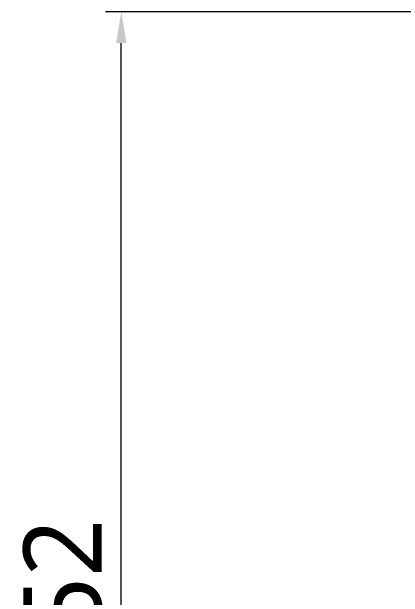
# Model space of a CAD drawing. Extents: x 0 to 1647, y 4681 to 5260.
# Drawn here: x 140.7 to 190.7, y 4999.9 to 5074.7 of the extents above; entities that cross this region are included whole.
import ezdxf

# ---------------------------------------------------------------- set-up
doc = ezdxf.new("R2010")
doc.units = 0
doc.header["$LTSCALE"] = 30
doc.header["$MEASUREMENT"] = 0
doc.header["$PDMODE"] = 3
doc.header["$PDSIZE"] = -10
doc.layers.get('0').update_dxf_attribs({"linetype": 'CONTINUOUS'})
doc.layers.get('DEFPOINTS').update_dxf_attribs({"linetype": 'CONTINUOUS'})
doc.styles.add('Daelim Dimension', font='NanumGothic.ttf')
doc.dimstyles.new('DEFAULT', dxfattribs={"dimscale": 2, "dimtxt": 2, "dimasz": 2, "dimexe": 0, "dimexo": 2, "dimgap": 1, "dimtad": 1, "dimdec": 1, "dimzin": 9, "dimdsep": 46, "dimtxsty": 'Daelim Dimension', "dimcen": 0.5, "dimclrd": 252, "dimclre": 252, "dimclrt": 3, "dimadec": 1, "dimazin": 0, "dimtfac": 1, "dimtdec": 1, "dimtix": 1, "dimtmove": 0, "dimatfit": 3, "dimfxl": 0, "dimtolj": 1, "dimtzin": 1, "dimlwd": 9, "dimlwe": 9, "dimarcsym": 0})

# ---------------------------------------------------------------- blocks, each defined once
blk = doc.blocks.new('*D1')
at = {"color": 5, "lineweight": 9, "ltscale": 0.5}
for p, q in [((215.709, 5074.737), (152.666, 5074.737)), ((154.666, 4926.837), (154.666, 5070.737)), ((194.709, 4922.837), (152.666, 4922.837))]:
    blk.add_line(p, q, dxfattribs=at)
at = {"color": 5, "ltscale": 0.5}
for points in [[(154, 5070.737), (155.333, 5070.737), (154.666, 5074.737)], [(154, 4926.837), (155.333, 4926.837), (154.666, 4922.837)]]:
    blk.add_solid(points, dxfattribs=at)
at = {"layer": 'DEFPOINTS', "color": 0, "ltscale": 0.5}
for p in [(154.666, 5074.737), (219.709, 5074.737), (198.709, 4922.837)]:
    blk.add_point(p, dxfattribs=at)
at = {"color": 7, "ltscale": 0.5, "insert": (147.223, 4998.787), "char_height": 10, "attachment_point": 5, "rotation": 90, "style": 'Daelim Dimension'}
blk.add_mtext('\\A1;152', dxfattribs=at)

msp = doc.modelspace()

# ---------------------------------------------------------------- dimensions: what is measured, and where the dimension line sits
at = {"color": 5, "ltscale": 0.5}
dim = msp.add_linear_dim(base=(154.666, 5074.737), p1=(198.709, 4922.837), p2=(219.709, 5074.737), angle=90, dimstyle='DEFAULT', override={"dimtxt": 5, "dimexe": 1, "dimdec": 0, "dimclrd": 5, "dimclre": 5, "dimclrt": 7}, dxfattribs=at)
dim.commit()
dim.dimension.update_dxf_attribs({"geometry": '*D1', "text_midpoint": (154.666, 4998.787), "dimtype": 128})

doc.saveas('drawing.dxf')
